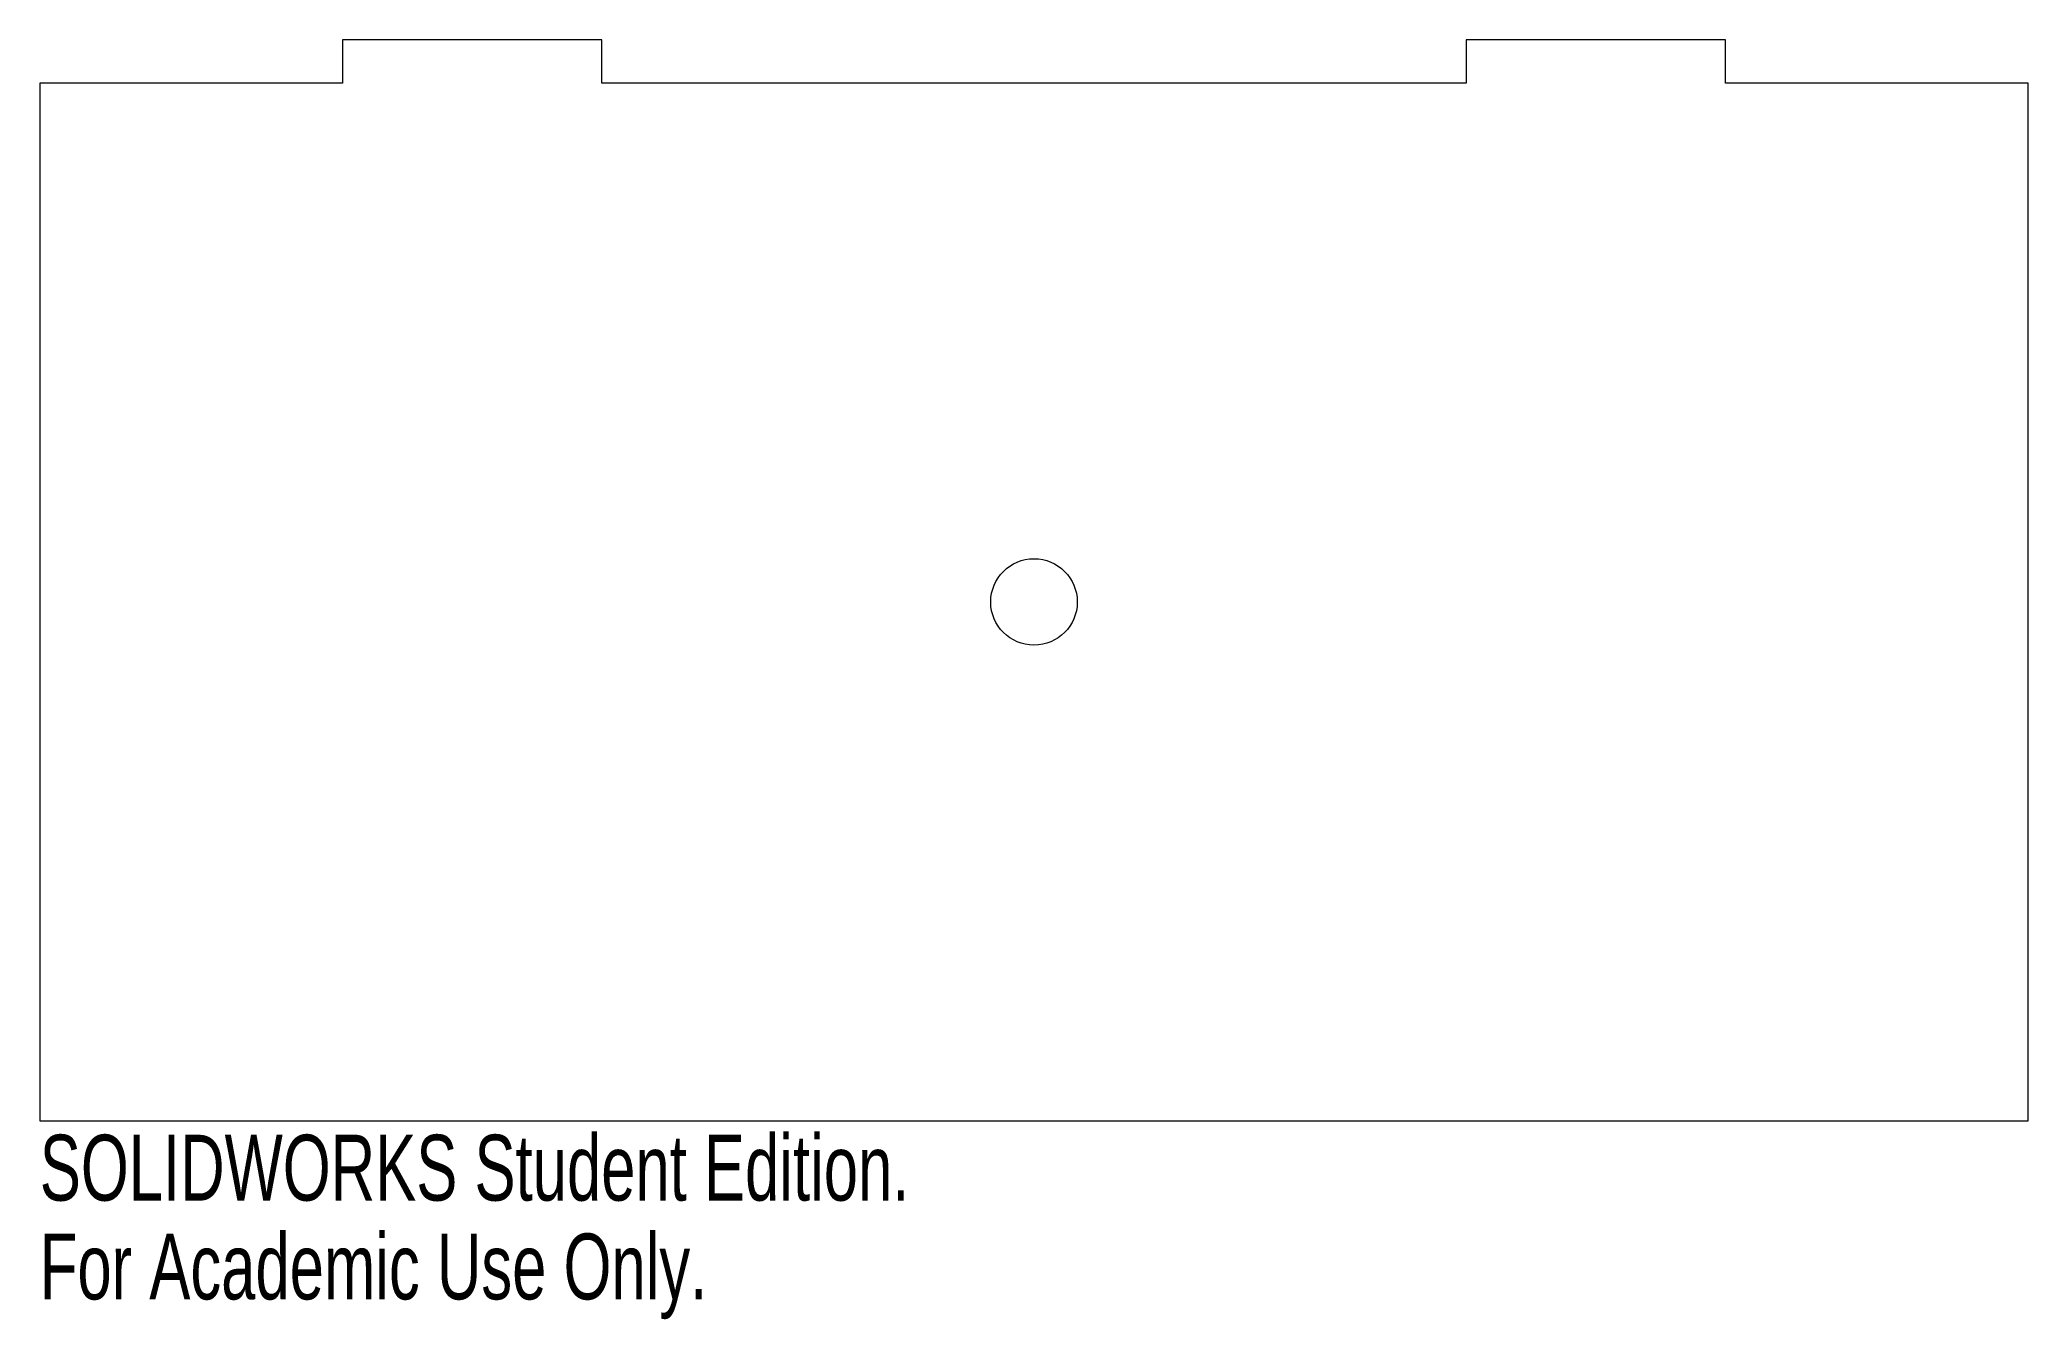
# Model space of a CAD drawing. Header units: inches. Extents: x 0 to 5.75, y -0.57 to 3.12.
import ezdxf

# ---------------------------------------------------------------- set-up
doc = ezdxf.new("R2010")
doc.units = ezdxf.units.IN
doc.header["$MEASUREMENT"] = 0
doc.styles.add('SLDTEXTSTYLE0', font='TXT', dxfattribs={"width": 0.7})

msp = doc.modelspace()

# ---------------------------------------------------------------- linework, layer by layer
at = {"color": 7, "linetype": 'Continuous', "lineweight": 15}
for p, q in [((0.875, 3.125), (0.875, 3)), ((1.625, 3.125), (0.875, 3.125)), ((1.625, 3), (1.625, 3.125)), ((4.125, 3.125), (4.125, 3)), ((4.875, 3.125), (4.125, 3.125)), ((4.875, 3), (4.875, 3.125)), ((0.875, 3), (0, 3)), ((0, 3), (0, 0)), ((4.125, 3), (1.625, 3)), ((5.75, 3), (4.875, 3)), ((5.75, 0), (5.75, 3)), ((0, 0), (5.75, 0))]:
    msp.add_line(p, q, dxfattribs=at)
msp.add_circle((2.875, 1.5), 0.125, dxfattribs=at)

# ---------------------------------------------------------------- texts
at = {"color": 7, "linetype": 'Continuous', "char_height": 0.1903, "attachment_point": 1, "style": 'SLDTEXTSTYLE0'}
for s, insert in [('SOLIDWORKS Student Edition.', (0, -0.0401)), ('For Academic Use Only.', (0, -0.3256))]:
    msp.add_mtext(s, dxfattribs=dict(at, insert=insert))

doc.saveas('drawing.dxf')
